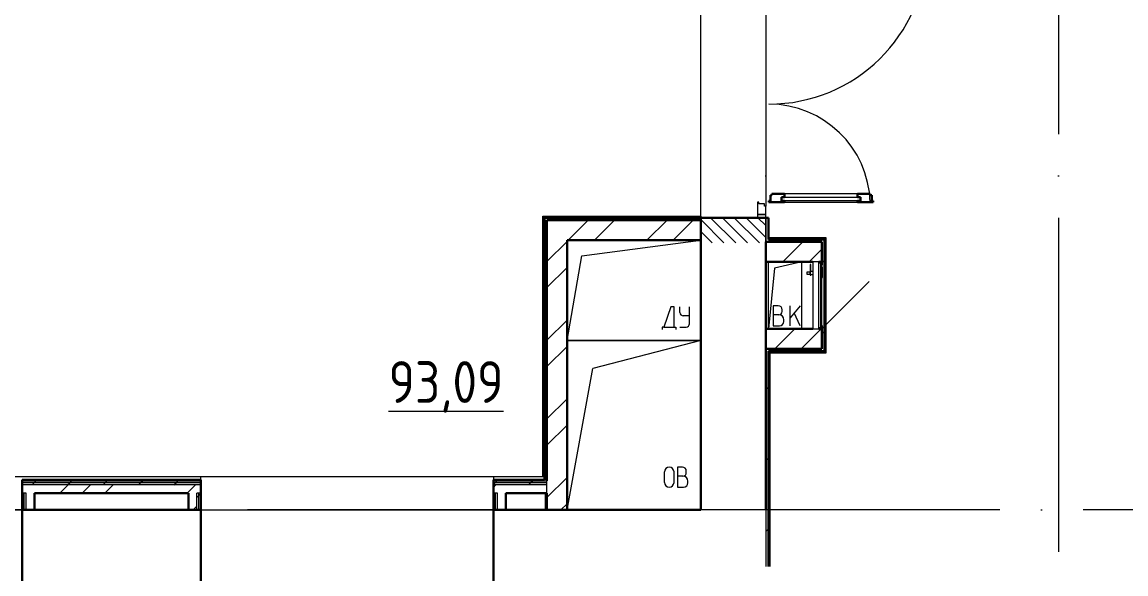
# Model space of a CAD drawing. Header units: millimetres. Extents: x -695119 to 412940, y -249585 to 622758.
# Drawn here: x 5792 to 12396, y 96252 to 99557 of the extents above; entities that cross this region are included whole.
import ezdxf
from ezdxf import colors
from ezdxf.entities.mleader import LeaderData, LeaderLine
from ezdxf.math import Vec2, Vec3

# ---------------------------------------------------------------- set-up
doc = ezdxf.new("R2010")
doc.units = ezdxf.units.MM
doc.linetypes.add('ADSK_Линия сетки', pattern=[25, 20, -2.5, 0, -2.5])
doc.linetypes.add('ADSK_Штриховая_ш2 п1_5', pattern=[4.5, 3, -1.5])
for name, color, linetype, lineweight in [('Двери', 8, 'Continuous', 9), ('Марки помещений', 8, 'Continuous', 20), ('Оборудование', 8, 'Continuous', 18), ('Ограждение', 8, 'Continuous', 9), ('Оси', 252, 'Continuous', 9), ('Перекрытие', 252, 'Continuous', 18), ('Стены внутренние', 252, 'Continuous', 18), ('Стены наружные', 252, 'Continuous', 18), ('Стены штриховка', 7, 'Continuous', 9)]:
    doc.layers.add(name, color=color, linetype=linetype, lineweight=lineweight)
doc.layers.add('Двери открывание', color=7, linetype='Continuous', lineweight=9, true_color=0xc0c0c0)
doc.styles.add('GOST Common_3', font='', dxfattribs={"height": 3.5})
doc.styles.add('Mipgost_5', font='', dxfattribs={"height": 250})
doc.styles.get('GOST Common_3').set_extended_font_data('GOST type B')
doc.styles.get('Mipgost_5').set_extended_font_data('Mipgost')
pattern_1 = [(0, (-32121.8, 98), (0, 600), []), (90, (-32121.8, 98), (-600, 4e-14), [])]

# ---------------------------------------------------------------- blocks, each defined once
blk = doc.blocks.new('1 этаж')
at = {"layer": 'Двери', "lineweight": 18, "true_color": 0x636466}
h = blk.add_hatch(dxfattribs=at)
h.set_pattern_fill('FP_2', color=251, angle=-90, style=0, pattern_type=2)
h.set_pattern_definition([(315, (-34902.8, 18183.27), (35.3553, 35.3553), [])])
h.paths.add_polyline_path([(-34707.8, 17058.3), (-34707.8, 17208.3), (-35097.8, 17208.3), (-35097.8, 17058.3)])
h.paths.add_polyline_path([(-35097.8, 18908.3), (-34707.8, 18908.3), (-34707.8, 19058.3), (-35097.8, 19058.3)])
at = {"layer": 'Ограждение', "true_color": 0x636466}
h = blk.add_hatch(dxfattribs=at)
h.set_pattern_fill('FP_25', color=251, style=0, pattern_type=2)
h.set_pattern_definition(pattern_1)
h.paths.add_polyline_path([(-34692.8, 17078.3), (-34357.8, 17078.3), (-34347.8, 17088.3), (-34692.8, 17088.3)])
h = blk.add_hatch(dxfattribs=at)
h.set_pattern_fill('FP_25', color=251, style=0, pattern_type=2)
h.set_pattern_definition(pattern_1)
h.paths.add_polyline_path([(-34347.8, 16398.3), (-34347.8, 17088.3), (-34357.8, 17078.3), (-34357.8, 16408.3)])
h = blk.add_hatch(dxfattribs=at)
h.set_pattern_fill('FP_25', color=251, style=0, pattern_type=2)
h.set_pattern_definition(pattern_1)
h.paths.add_polyline_path([(-34692.8, 14478.3), (-34682.8, 14478.3), (-34682.8, 16398.3), (-34692.8, 16408.3), (-34692.8, 15458.3)])
h = blk.add_hatch(dxfattribs=at)
h.set_pattern_fill('FP_25', color=251, style=0, pattern_type=2)
h.set_pattern_definition(pattern_1)
h.paths.add_polyline_path([(-34357.8, 16398.3), (-34347.8, 16398.3), (-34357.8, 16408.3), (-34692.8, 16408.3), (-34682.8, 16398.3), (-34372.8, 16398.3)])
at = {"color": 251, "lineweight": 18, "true_color": 0x636466}
for p, q in [((-35809.7, 16980.2), (-35097.8, 17073.3)), ((-35897.8, 16473.3), (-35809.7, 16980.2)), ((-34692.8, 16543.3), (-34692.8, 16943.3)), ((-34656.6, 16906.4), (-34692.8, 16543.3)), ((-34492.8, 16943.3), (-34656.6, 16906.4)), ((-35275.8, 16673.6), (-35319.4, 16553.6)), ((-35256.1, 16673.6), (-35275.8, 16673.6)), ((-35256.1, 16553.6), (-35256.1, 16673.6)), ((-35222, 16640.3), (-35222, 16673.6)), ((-35164.6, 16573.6), (-35164.6, 16673.6)), ((-34633.6, 16680.5), (-34663.6, 16680.5)), ((-34663.6, 16680.5), (-34663.6, 16560.5)), ((-34610.3, 16647.1), (-34610.3, 16657.1)), ((-34503.6, 16680.5), (-34563.6, 16609)), ((-34563.6, 16560.5), (-34563.6, 16680.5)), ((-35164.6, 16620.3), (-35202, 16620.3)), ((-34630.3, 16627.1), (-34663.6, 16627.1)), ((-34600.3, 16587.1), (-34600.3, 16597.1)), ((-34503.6, 16560.5), (-34539.6, 16637.6)), ((-35329.4, 16553.6), (-35329.4, 16538.6)), ((-35319.4, 16553.6), (-35329.4, 16553.6)), ((-35319.4, 16553.6), (-35256.1, 16553.6)), ((-35256.1, 16553.6), (-35246.1, 16553.6)), ((-35246.1, 16553.6), (-35246.1, 16538.6)), ((-35222, 16553.6), (-35184.6, 16553.6)), ((-34663.6, 16560.5), (-34627, 16560.5)), ((-35097.8, 16473.3), (-35897.8, 16473.3)), ((-35897.8, 16473.3), (-35097.8, 16473.3)), ((-35097.8, 16473.3), (-35743.7, 16304.4)), ((-35897.8, 15458.3), (-35743.7, 16304.4)), ((-35314.9, 15623.4), (-35314.9, 15686)), ((-35257.5, 15623.4), (-35257.5, 15686)), ((-35207.3, 15714.7), (-35237.3, 15714.7)), ((-35237.3, 15714.7), (-35237.3, 15594.7)), ((-35204, 15661.4), (-35237.3, 15661.4)), ((-35184, 15681.4), (-35184, 15691.4)), ((-35237.3, 15594.7), (-35200.7, 15594.7)), ((-35174, 15621.4), (-35174, 15631.4))]:
    blk.add_line(p, q, dxfattribs=at)
for centre, radius, start, end in [((-34633.6, 16657.1), 23.3, 0, 90), ((-34630.3, 16647.1), 20, 270, 0), ((-35202, 16640.3), 20, 180, 270), ((-34630.3, 16597.1), 30, 0, 90), ((-34627, 16587.1), 26.7, 270, 0), ((-35184.6, 16573.6), 20, 270, 0), ((-35286.2, 15686), 28.7, 0, 180), ((-35207.3, 15691.4), 23.3, 0, 90), ((-35204, 15681.4), 20, 270, 0), ((-35204, 15631.4), 30, 0, 90), ((-35286.2, 15623.4), 28.7, 180, 0), ((-35200.7, 15621.4), 26.7, 270, 0)]:
    blk.add_arc(centre, radius, start, end, dxfattribs=at)
at = {"layer": 'Двери', "color": 251, "lineweight": 30, "true_color": 0x636466}
for p, q in [((-34680.8, 17308.3), (-34689.8, 17308.3)), ((-34689.8, 17308.3), (-34689.8, 17300.3)), ((-34680.8, 17342.3), (-34680.8, 17308.3)), ((-34671.8, 17342.3), (-34680.8, 17342.3)), ((-34595.8, 17350.3), (-34671.8, 17350.3)), ((-34671.8, 17350.3), (-34671.8, 17342.3)), ((-34595.8, 17330.3), (-34613.8, 17330.3)), ((-34613.8, 17330.3), (-34613.8, 17309.3)), ((-34613.8, 17309.3), (-34595.8, 17309.3)), ((-34595.8, 17350.3), (-34595.8, 17330.3)), ((-34595.8, 17309.3), (-34595.8, 17300.3)), ((-34083.8, 17350.3), (-34159.8, 17350.3)), ((-34159.8, 17350.3), (-34159.8, 17330.3)), ((-34159.8, 17330.3), (-34141.8, 17330.3)), ((-34159.8, 17309.3), (-34159.8, 17300.3)), ((-34141.8, 17309.3), (-34159.8, 17309.3)), ((-34141.8, 17330.3), (-34141.8, 17309.3)), ((-34083.8, 17342.3), (-34083.8, 17350.3)), ((-34074.8, 17342.3), (-34083.8, 17342.3)), ((-34074.8, 17308.3), (-34074.8, 17342.3)), ((-34065.8, 17308.3), (-34074.8, 17308.3)), ((-34065.8, 17300.3), (-34065.8, 17308.3)), ((-34689.8, 17300.3), (-34595.8, 17300.3)), ((-34159.8, 17300.3), (-34065.8, 17300.3))]:
    blk.add_line(p, q, dxfattribs=at)
at = {"layer": 'Двери', "color": 251, "true_color": 0x636466}
for p, q in [((-34613.8, 17330.3), (-34141.8, 17330.3)), ((-34613.8, 17309.3), (-34613.8, 17330.3)), ((-34141.8, 17309.3), (-34613.8, 17309.3)), ((-34159.8, 17350.3), (-34595.8, 17350.3)), ((-34141.8, 17330.3), (-34141.8, 17309.3)), ((-34749.8, 17300.3), (-34757.8, 17300.3)), ((-34757.8, 17300.3), (-34757.8, 17228.3)), ((-34749.8, 17291.3), (-34749.8, 17300.3)), ((-34715.8, 17291.3), (-34749.8, 17291.3)), ((-34715.8, 17277.3), (-34715.8, 17291.3)), ((-34707.8, 17277.3), (-34715.8, 17277.3)), ((-34707.8, 17228.3), (-34707.8, 17277.3)), ((-34595.8, 17300.3), (-34159.8, 17300.3)), ((-34707.8, 17228.3), (-34757.8, 17228.3)), ((-34757.8, 17228.3), (-34757.8, 17208.3)), ((-34757.8, 17228.3), (-34707.8, 17228.3)), ((-34757.8, 17208.3), (-34707.8, 17208.3)), ((-34707.8, 17208.3), (-34707.8, 17228.3))]:
    blk.add_line(p, q, dxfattribs=at)
at = {"layer": 'Двери', "color": 251, "linetype": 'ADSK_Штриховая_ш2 п1_5', "true_color": 0x636466}
for p, q in [((-34707.8, 17208.3), (-35097.8, 17208.3)), ((-35097.8, 17208.3), (-35097.8, 17058.3)), ((-34707.8, 17058.3), (-34707.8, 17208.3))]:
    blk.add_line(p, q, dxfattribs=at)
at = {"layer": 'Двери открывание', "color": 251, "true_color": 0x636466}
for centre, radius, start, end in [((-34689.8, 18834.3), 946, 270, 358.90974), ((-34689.8, 17282.3), 606, 1.70211, 90)]:
    blk.add_arc(centre, radius, start, end, dxfattribs=at)
at = {"layer": 'Оборудование', "color": 251, "true_color": 0x636466}
for p, q in [((-34443.2, 16927.4), (-34443.2, 16881.6)), ((-34438.2, 16927.4), (-34443.2, 16927.4)), ((-34438.2, 16881.6), (-34438.2, 16927.4)), ((-34391.4, 16943.3), (-34427.8, 16943.3)), ((-34427.8, 16943.3), (-34427.8, 16543.3)), ((-34390.5, 16544.2), (-34390.5, 16942.4)), ((-34380.8, 16936.3), (-34390.5, 16936.3)), ((-34379.8, 16551.2), (-34379.8, 16935.3)), ((-34372.8, 16924.3), (-34378.3, 16924.3)), ((-34372.8, 16562.3), (-34372.8, 16924.3)), ((-34370.8, 16915.3), (-34372.8, 16915.3)), ((-34370.8, 16911.3), (-34370.8, 16915.3)), ((-34370.8, 16911.3), (-34370.8, 16850.8)), ((-34445.7, 16882.9), (-34463.1, 16882.9)), ((-34463.1, 16882.9), (-34463.1, 16870.6)), ((-34463.1, 16870.6), (-34445.7, 16870.6)), ((-34443.7, 16884.8), (-34445.7, 16882.9)), ((-34445.7, 16882.9), (-34445.7, 16870.6)), ((-34445.7, 16870.6), (-34443.7, 16868.7)), ((-34427.8, 16886.4), (-34443.7, 16886.4)), ((-34443.7, 16886.4), (-34443.7, 16867.1)), ((-34443.7, 16867.1), (-34427.8, 16867.1)), ((-34443.2, 16871.9), (-34443.2, 16863.7)), ((-34443.2, 16863.7), (-34438.2, 16863.7)), ((-34438.2, 16863.7), (-34438.2, 16871.9)), ((-34372.8, 16846.8), (-34370.8, 16846.8)), ((-34370.8, 16846.8), (-34370.8, 16850.8)), ((-34372.8, 16543.3), (-34090, 16826.1)), ((-34427.8, 16543.3), (-34391.4, 16543.3)), ((-34390.5, 16550.3), (-34380.8, 16550.3)), ((-34378.3, 16562.3), (-34372.8, 16562.3))]:
    blk.add_line(p, q, dxfattribs=at)
for points, knots in [([(-34390.5, 16942.4), (-34390.5, 16942.4), (-34390.5, 16942.6), (-34390.6, 16942.7), (-34390.6, 16942.8), (-34390.8, 16943), (-34391, 16943.2), (-34391.2, 16943.2), (-34391.3, 16943.3), (-34391.4, 16943.3)], [0, 0, 0, 0, 0.166667, 0.25, 0.333333, 0.5, 0.666667, 0.833333, 1, 1, 1, 1]), ([(-34379.8, 16935.3), (-34379.8, 16935.4), (-34379.8, 16935.5), (-34379.9, 16935.7), (-34379.9, 16935.8), (-34380, 16935.9), (-34380.1, 16936), (-34380.3, 16936.2), (-34380.5, 16936.2), (-34380.7, 16936.3), (-34380.8, 16936.3)], [0, 0, 0, 0, 0.166667, 0.25, 0.333333, 0.416667, 0.541667, 0.666667, 0.833333, 1, 1, 1, 1]), ([(-34378.3, 16924.3), (-34378.4, 16924.3), (-34378.6, 16924.3), (-34378.9, 16924.4), (-34379, 16924.5), (-34379.2, 16924.6), (-34379.4, 16924.7), (-34379.5, 16924.9), (-34379.6, 16925), (-34379.7, 16925.2), (-34379.8, 16925.5), (-34379.8, 16925.7), (-34379.8, 16925.8)], [0, 0, 0, 0, 0.166667, 0.25, 0.333333, 0.416667, 0.5, 0.583333, 0.666667, 0.75, 0.833333, 1, 1, 1, 1]), ([(-34391.4, 16543.3), (-34391.3, 16543.3), (-34391.2, 16543.3), (-34391, 16543.4), (-34390.8, 16543.5), (-34390.6, 16543.7), (-34390.6, 16543.8), (-34390.5, 16544), (-34390.5, 16544.1), (-34390.5, 16544.2)], [-1, -1, -1, -1, -0.833333, -0.666667, -0.5, -0.333333, -0.25, -0.166667, 0, 0, 0, 0]), ([(-34380.8, 16550.3), (-34380.7, 16550.3), (-34380.5, 16550.3), (-34380.3, 16550.4), (-34380.1, 16550.5), (-34380, 16550.6), (-34379.9, 16550.7), (-34379.9, 16550.9), (-34379.8, 16551), (-34379.8, 16551.1), (-34379.8, 16551.2)], [-1, -1, -1, -1, -0.833333, -0.666667, -0.541667, -0.416667, -0.333333, -0.25, -0.166667, 0, 0, 0, 0]), ([(-34379.8, 16560.7), (-34379.8, 16560.9), (-34379.8, 16561.1), (-34379.7, 16561.3), (-34379.6, 16561.5), (-34379.5, 16561.7), (-34379.4, 16561.8), (-34379.2, 16562), (-34379, 16562.1), (-34378.9, 16562.2), (-34378.6, 16562.2), (-34378.4, 16562.3), (-34378.3, 16562.3)], [-1, -1, -1, -1, -0.833333, -0.75, -0.666667, -0.583333, -0.5, -0.416667, -0.333333, -0.25, -0.166667, 0, 0, 0, 0])]:
    blk.add_open_spline(points, degree=3, knots=knots, dxfattribs=at)
at = {"layer": 'Ограждение', "color": 251, "true_color": 0x636466}
for p, q in [((-36042.8, 17218.3), (-35097.8, 17218.3)), ((-36042.8, 17218.3), (-36032.8, 17208.3)), ((-36042.8, 15658.3), (-36042.8, 17218.3)), ((-35097.8, 17218.3), (-35097.8, 17208.3)), ((-35097.8, 17208.3), (-35097.8, 17210.3)), ((-34347.8, 17088.3), (-34692.8, 17088.3)), ((-34347.8, 17088.3), (-34357.8, 17078.3)), ((-34347.8, 16398.3), (-34347.8, 17088.3)), ((-34682.8, 16398.3), (-34692.8, 16408.3)), ((-34682.8, 14478.3), (-34682.8, 16398.3)), ((-34682.8, 16398.3), (-34347.8, 16398.3)), ((-34347.8, 16398.3), (-34357.8, 16408.3)), ((-41857.8, 15658.3), (-36032.8, 15658.3)), ((-38087.8, 15638.3), (-38087.8, 15658.3)), ((-38087.8, 15658.3), (-36337.8, 15658.3)), ((-36337.8, 15658.3), (-36337.8, 15638.3)), ((-36027.8, 15558.3), (-36027.8, 15458.3)), ((-40907.8, 15458.3), (-39157.8, 15458.3)), ((-38087.8, 15458.3), (-36337.8, 15458.3))]:
    blk.add_line(p, q, dxfattribs=at)
at = {"layer": 'Оси', "color": 251, "linetype": 'ADSK_Линия сетки', "ltscale": 100, "true_color": 0x636466}
for p, q in [((-34707.8, 32208.9), (-34707.8, -33767.9)), ((-32957.8, 32208.9), (-32957.8, -33767.9)), ((-807.8, 15458.3), (-72530.1, 15458.3))]:
    blk.add_line(p, q, dxfattribs=at)
at = {"layer": 'Перекрытие', "color": 251, "ltscale": 100, "true_color": 0x636466}
blk.add_line((-34692.8, 16543.3), (-34692.8, 16943.3), dxfattribs=at)
at = {"layer": 'Стены внутренние', "color": 251, "true_color": 0x636466}
for p, q in [((-35097.8, 17208.3), (-35097.8, 18908.3)), ((-34707.8, 18839.3), (-34707.8, 17277.3)), ((-34707.8, 17063.3), (-34707.8, 17208.3))]:
    blk.add_line(p, q, dxfattribs=at)
at = {"layer": 'Стены внутренние', "color": 251, "lineweight": 30, "true_color": 0x636466}
for p, q in [((-34707.8, 17208.3), (-35097.8, 17208.3)), ((-35097.8, 17073.3), (-35097.8, 15458.3)), ((-34707.8, 16543.3), (-34707.8, 16943.3)), ((-39157.8, 15458.3), (-39157.8, 14908.3)), ((-38162.8, 15458.3), (-39082.8, 15458.3)), ((-38087.8, 14908.3), (-38087.8, 15458.3)), ((-36337.8, 15458.3), (-36337.8, 14908.3)), ((-36017.8, 15458.3), (-36262.8, 15458.3)), ((-35097.8, 15458.3), (-35897.8, 15458.3))]:
    blk.add_line(p, q, dxfattribs=at)
at = {"layer": 'Стены наружные', "color": 251, "lineweight": 30, "true_color": 0x636466}
for p, q in [((-35097.8, 17208.3), (-36032.8, 17208.3)), ((-36032.8, 17208.3), (-36032.8, 15638.3)), ((-36017.8, 17193.3), (-36017.8, 15633.3)), ((-35097.8, 17193.3), (-36017.8, 17193.3)), ((-35097.8, 17073.3), (-35097.8, 17208.3)), ((-34692.8, 17208.3), (-34707.8, 17208.3)), ((-34692.8, 17078.3), (-34692.8, 17208.3)), ((-35897.8, 15458.3), (-35897.8, 17073.3)), ((-35897.8, 17073.3), (-35097.8, 17073.3)), ((-34707.8, 17063.3), (-34372.8, 17063.3)), ((-34707.8, 17063.3), (-34707.8, 16943.3)), ((-34357.8, 17078.3), (-34692.8, 17078.3)), ((-34372.8, 16924.3), (-34372.8, 17063.3)), ((-34357.8, 16408.3), (-34357.8, 17078.3)), ((-34707.8, 16943.3), (-34427.8, 16943.3)), ((-34391.2, 16943.3), (-34372.8, 16943.3)), ((-34427.8, 16543.3), (-34707.8, 16543.3)), ((-34707.8, 16543.3), (-34707.8, 15458.3)), ((-34372.8, 16543.3), (-34391.2, 16543.3)), ((-34372.8, 16562.3), (-34372.8, 16423.3)), ((-34707.8, 16423.3), (-34372.8, 16423.3)), ((-34692.8, 16408.3), (-34357.8, 16408.3)), ((-34692.8, 14468.3), (-34692.8, 16408.3)), ((-38087.8, 15638.3), (-39157.8, 15638.3)), ((-39157.8, 15638.3), (-39157.8, 15458.3)), ((-38087.8, 15458.3), (-38087.8, 15638.3)), ((-36032.8, 15638.3), (-36337.8, 15638.3)), ((-36337.8, 15638.3), (-36337.8, 15458.3)), ((-39082.8, 15558.3), (-38162.8, 15558.3)), ((-39082.8, 15458.3), (-39082.8, 15558.3)), ((-38162.8, 15558.3), (-38162.8, 15458.3)), ((-36262.8, 15558.3), (-36017.8, 15558.3)), ((-36262.8, 15458.3), (-36262.8, 15558.3)), ((-36017.8, 15558.3), (-36017.8, 15458.3)), ((-39157.8, 15458.3), (-39082.8, 15458.3)), ((-38162.8, 15458.3), (-38087.8, 15458.3)), ((-36337.8, 15458.3), (-36262.8, 15458.3)), ((-36017.8, 15458.3), (-35897.8, 15458.3))]:
    blk.add_line(p, q, dxfattribs=at)
at = {"layer": 'Стены наружные', "color": 251, "linetype": 'Continuous', "lineweight": 9, "true_color": 0x636466}
for p, q in [((-35890.9, 17073.3), (-35770.9, 17193.3)), ((-35815.5, 17193.3), (-35800.5, 17208.3)), ((-35733.8, 17073.3), (-35613.8, 17193.3)), ((-35419.5, 17073.3), (-35299.5, 17193.3)), ((-35391.2, 17193.3), (-35376.2, 17208.3)), ((-35262.3, 17073.3), (-35142.3, 17193.3)), ((-36017.8, 16946.4), (-35897.8, 17066.4)), ((-34672.7, 17063.3), (-34657.7, 17078.3)), ((-34606.6, 16943.3), (-34486.6, 17063.3)), ((-36032.8, 16976), (-36017.8, 16991)), ((-34449.4, 16943.3), (-34372.8, 17019.9)), ((-36017.8, 16789.3), (-35897.8, 16909.3)), ((-34372.8, 16938.9), (-34357.8, 16953.9)), ((-36017.8, 16475), (-35897.8, 16595)), ((-36032.8, 16551.7), (-36017.8, 16566.7)), ((-34655.1, 16423.3), (-34535.1, 16543.3)), ((-34497.9, 16423.3), (-34377.9, 16543.3)), ((-34372.8, 16514.6), (-34357.8, 16529.6)), ((-36017.8, 16317.8), (-35897.8, 16437.8)), ((-34479.2, 16408.3), (-34464.2, 16423.3)), ((-34707.8, 16179.6), (-34692.8, 16194.6)), ((-36032.8, 16127.4), (-36017.8, 16142.4)), ((-36017.8, 16003.5), (-35897.8, 16123.5)), ((-36017.8, 15846.3), (-35897.8, 15966.3)), ((-36032.8, 15703.2), (-36017.8, 15718.2)), ((-34707.8, 15755.4), (-34692.8, 15770.4)), ((-36017.8, 15532), (-35897.8, 15652)), ((-39097.6, 15608.3), (-39085.1, 15620.8)), ((-39085.1, 15620.8), (-39072.6, 15633.3)), ((-39072.6, 15633.3), (-39067.6, 15638.3)), ((-38932.8, 15558.3), (-38882.8, 15608.3)), ((-38885.4, 15608.3), (-38872.9, 15620.8)), ((-38872.9, 15620.8), (-38860.4, 15633.3)), ((-38797.9, 15558.3), (-38747.9, 15608.3)), ((-38673.3, 15608.3), (-38660.8, 15620.8)), ((-38662.9, 15558.3), (-38612.9, 15608.3)), ((-38660.8, 15620.8), (-38648.3, 15633.3)), ((-38648.3, 15633.3), (-38643.3, 15638.3)), ((-38461.2, 15608.3), (-38448.7, 15620.8)), ((-38448.7, 15620.8), (-38436.2, 15633.3)), ((-38249, 15608.3), (-38236.5, 15620.8)), ((-38236.5, 15620.8), (-38224, 15633.3)), ((-38224, 15633.3), (-38219, 15638.3)), ((-38169.5, 15558.3), (-38119.5, 15608.3)), ((-36337.8, 15610.3), (-36327.3, 15620.8)), ((-36337.8, 15593.5), (-36323, 15608.3)), ((-36327.3, 15620.8), (-36314.8, 15633.3)), ((-36127.7, 15608.3), (-36115.2, 15620.8)), ((-36115.2, 15620.8), (-36102.7, 15633.3)), ((-36102.7, 15633.3), (-36097.7, 15638.3)), ((-39157.8, 15548), (-39147.6, 15558.3)), ((-38112.8, 15532.4), (-38100.3, 15544.9)), ((-38100.3, 15544.9), (-38087.8, 15557.4)), ((-38134.6, 15458.3), (-38112.8, 15480)), ((-35934.4, 15458.3), (-35897.8, 15494.9)), ((-34707.8, 15331.1), (-34692.8, 15346.1))]:
    blk.add_line(p, q, dxfattribs=at)
at = {"layer": 'Стены наружные', "color": 251, "true_color": 0x636466}
for p, q in [((-34492.8, 16543.3), (-34492.8, 16943.3)), ((-36027.8, 15473.3), (-36025.3, 15473.3)), ((-36025.3, 15473.3), (-36025.3, 15458.3)), ((-34707.8, 15458.3), (-34707.8, 14468.3))]:
    blk.add_line(p, q, dxfattribs=at)
at = {"layer": 'Стены штриховка', "color": 251, "true_color": 0x636466}
for p, q in [((-39157.8, 15633.3), (-38087.8, 15633.3)), ((-38087.8, 15620.8), (-39157.8, 15620.8)), ((-38087.8, 15608.3), (-39157.8, 15608.3)), ((-36337.8, 15633.3), (-36017.8, 15633.3)), ((-36017.8, 15620.8), (-36337.8, 15620.8)), ((-36017.8, 15608.3), (-36337.8, 15608.3)), ((-36017.8, 15558.3), (-36017.8, 15633.3)), ((-39132.8, 15558.3), (-39157.8, 15558.3)), ((-39145.3, 15458.3), (-39145.3, 15558.3)), ((-39132.8, 15458.3), (-39132.8, 15558.3)), ((-38112.8, 15458.3), (-38112.8, 15558.3)), ((-38087.8, 15558.3), (-38112.8, 15558.3)), ((-38100.3, 15458.3), (-38100.3, 15558.3)), ((-36312.8, 15558.3), (-36337.8, 15558.3)), ((-36325.3, 15458.3), (-36325.3, 15558.3)), ((-36312.8, 15458.3), (-36312.8, 15558.3))]:
    blk.add_line(p, q, dxfattribs=at)
at = {"layer": 'Марки помещений', "color": 251, "true_color": 0x636466, "style": 'GOST Common_3', "width": 0.9}
blk.add_text('%%U93,09', height=250, dxfattribs=at).set_placement((-36965.2, 16099.2))

msp = doc.modelspace()

# ---------------------------------------------------------------- block references
msp.add_blockref('1 этаж', (44950.089, 81176.937))

# ---------------------------------------------------------------- next in the draw order: leaders
ml = msp.add_multileader_mtext('Standard')
ml.set_content('{\\fISOCPEUR|b0|i0|c204|p34;2хКВПнг(А)-LSLTx-5е с подвала}', color=256, style='Mipgost_5')
ml.set_leader_properties()
ml.build(insert=Vec2(0, 0))
ml.multileader.update_dxf_attribs({"text_left_attachment_type": 6, "text_right_attachment_type": 6, "dogleg_length": 100})
ctx = ml.context
ctx.base_point, ctx.char_height, ctx.plane_origin = Vec3(9158.036, 95870.378), 250, Vec3(25573.678, 89748.805)
ctx.left_attachment, ctx.right_attachment, ctx.text_align_type = 6, 6, 2
notes = []
notes.append((ctx, [(0, (1, 1, 0), (14287.036, 95870.378), (-1, 0), 100, [(0, [(15857.847, 97464.537)], 0, [])])]))
ctx.mtext.insert, ctx.mtext.width, ctx.mtext.defined_height, ctx.mtext.alignment, ctx.mtext.flow_direction = Vec3(14185.036, 96170.378), 5223.45881, 278.595, 3, 5
ctx.mtext.has_bg_fill, ctx.mtext.bg_color, ctx.mtext.bg_scale_factor, ctx.mtext.bg_transparency, ctx.mtext.use_window_bg_color = 1, -1027028792, 1.5, 0, 1
for ctx, leaders in notes:
    for number, flags, end, landing, length, lines in leaders:
        leader = LeaderData()
        leader.index, (leader.has_last_leader_line, leader.has_dogleg_vector, leader.attachment_direction) = number, flags
        leader.last_leader_point, leader.dogleg_vector, leader.dogleg_length = Vec3(end), Vec3(landing), length
        for number, points, colour, breaks in lines:
            line = LeaderLine()
            line.index, line.vertices, line.color, line.breaks = number, Vec3.list(points), colors.encode_raw_color(colour), breaks
            leader.lines.append(line)
        ctx.leaders.append(leader)

doc.saveas('drawing.dxf')
